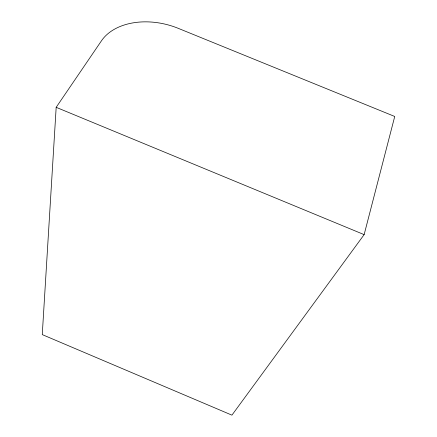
<?xml version="1.0" encoding="UTF-8"?>
<svg xmlns="http://www.w3.org/2000/svg" width="437" height="437" viewBox="0 0 437 437"><rect width="100%" height="100%" fill="white"/><g stroke="black" fill="none" stroke-linecap="round" stroke-linejoin="round"><path stroke-width="0.66" d="M56.176 107.327L42.263 334.605L231.927 415.15L364.141 234.625L394.737 116.471L178.203 28.323A61.3 42.291 14.6 0 0 101.455 40.816L56.176 107.327L364.141 234.625"/></g></svg>
